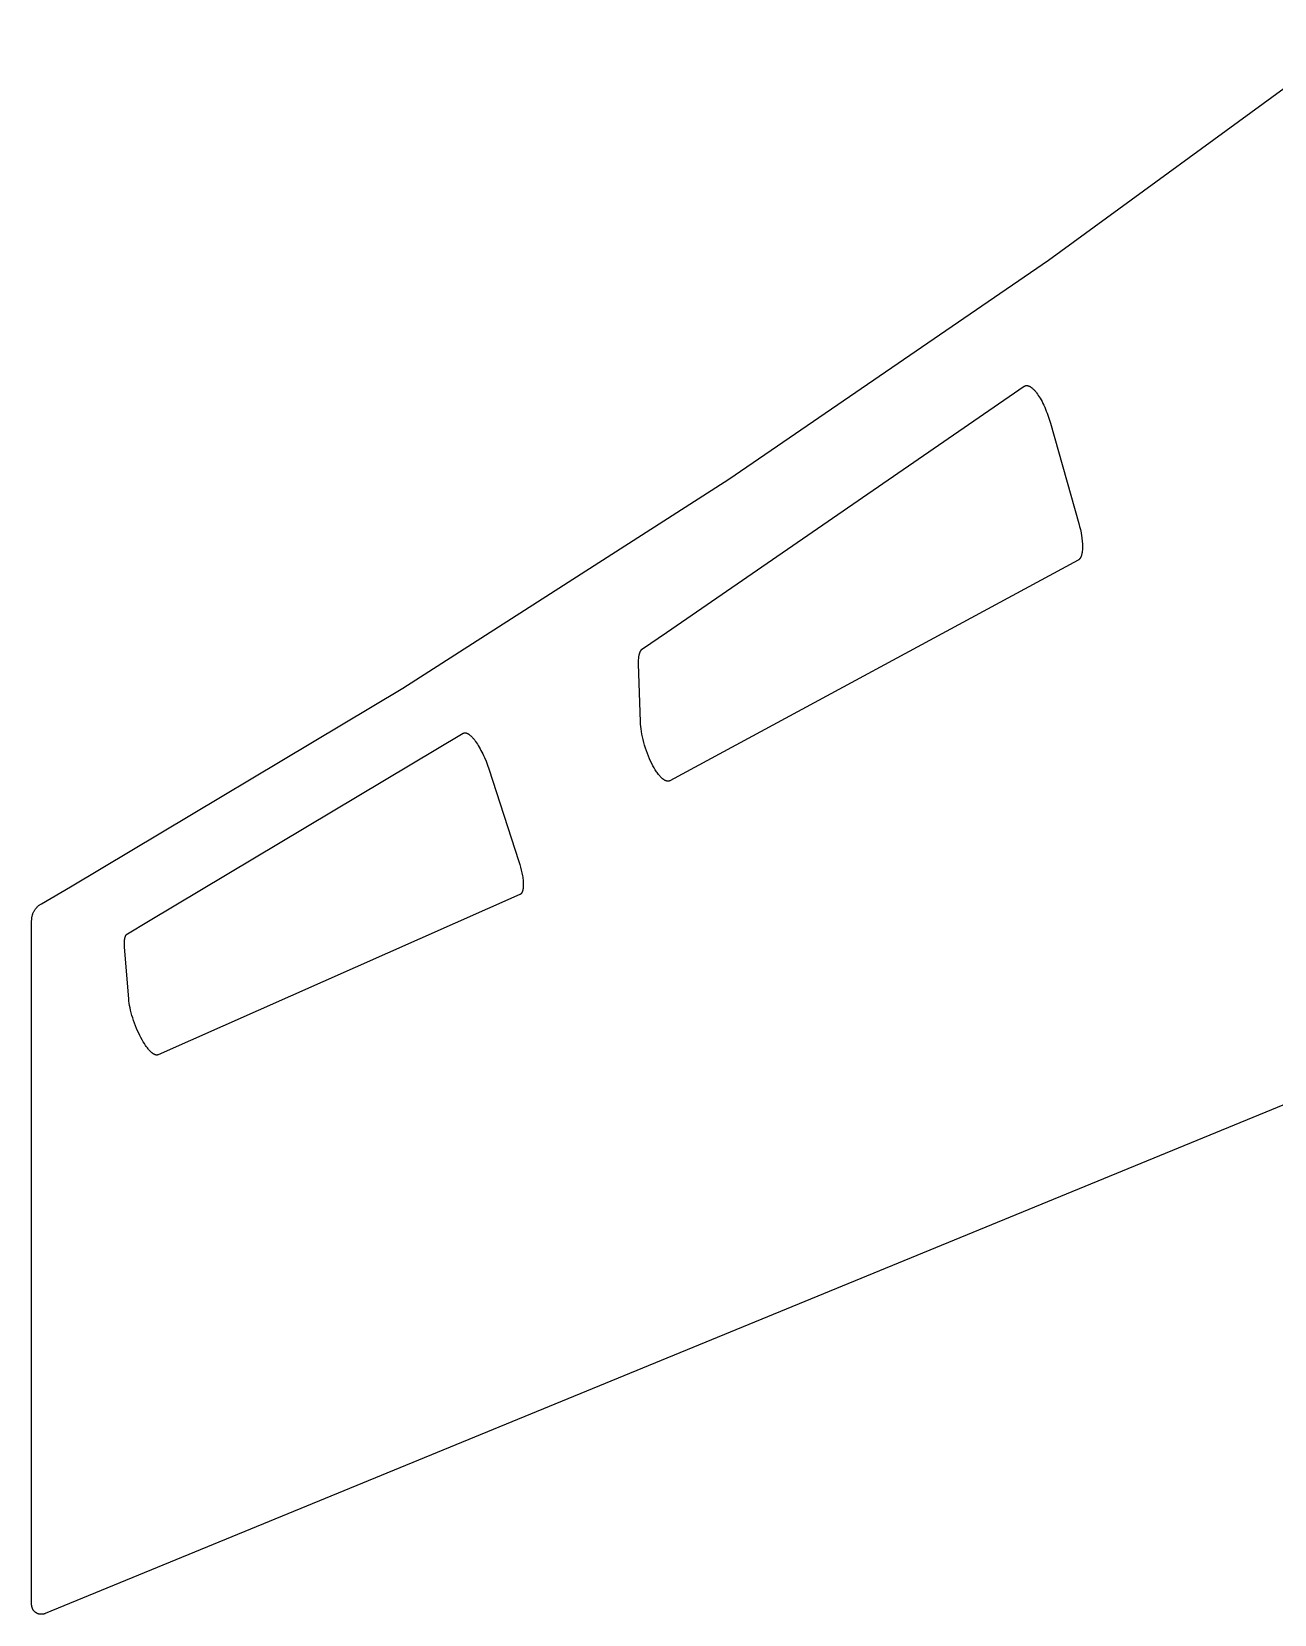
# Model space of a CAD drawing. Extents: x -3038 to -58, y -1919 to -667.
# Drawn here: x -1458.4 to -1073.4, y -1899.9 to -1409.3 of the extents above; entities that cross this region are included whole.
import ezdxf

# ---------------------------------------------------------------- set-up
doc = ezdxf.new("R2010")
doc.units = 0
doc.layers.add('DEFAULT', color=7, linetype='CONTINUOUS')

msp = doc.modelspace()

# ---------------------------------------------------------------- linework, layer by layer
at = {"layer": 'DEFAULT'}
for p, q in [((-1143.37, -1480.21), (-1046.51, -1409.34)), ((-1242.37, -1548.05), (-1143.37, -1480.21)), ((-1261.76, -1595.53), (-1150.89, -1519.24)), ((-1150.89, -1519.24), (-1150.87, -1519.22)), ((-1150.87, -1519.22), (-1150.85, -1519.21)), ((-1150.85, -1519.21), (-1150.82, -1519.19)), ((-1150.82, -1519.19), (-1150.8, -1519.18)), ((-1150.8, -1519.18), (-1150.78, -1519.17)), ((-1150.78, -1519.17), (-1150.75, -1519.16)), ((-1150.75, -1519.16), (-1150.73, -1519.14)), ((-1150.73, -1519.14), (-1150.71, -1519.13)), ((-1150.71, -1519.13), (-1150.68, -1519.12)), ((-1150.68, -1519.12), (-1150.66, -1519.11)), ((-1150.66, -1519.11), (-1150.63, -1519.1)), ((-1150.63, -1519.1), (-1150.61, -1519.09)), ((-1150.61, -1519.09), (-1150.58, -1519.08)), ((-1150.58, -1519.08), (-1150.56, -1519.07)), ((-1150.56, -1519.07), (-1150.53, -1519.06)), ((-1150.53, -1519.06), (-1150.51, -1519.06)), ((-1150.51, -1519.06), (-1150.48, -1519.05)), ((-1150.48, -1519.05), (-1150.46, -1519.04)), ((-1150.46, -1519.04), (-1150.43, -1519.04)), ((-1150.43, -1519.04), (-1150.4, -1519.03)), ((-1150.4, -1519.03), (-1150.38, -1519.03)), ((-1150.38, -1519.03), (-1150.35, -1519.02)), ((-1150.35, -1519.02), (-1150.32, -1519.02)), ((-1150.32, -1519.02), (-1150.3, -1519.02)), ((-1150.3, -1519.02), (-1150.27, -1519.01)), ((-1150.27, -1519.01), (-1150.24, -1519.01)), ((-1150.24, -1519.01), (-1150.21, -1519.01)), ((-1150.21, -1519.01), (-1150.18, -1519.01)), ((-1150.18, -1519.01), (-1150.16, -1519.01)), ((-1150.16, -1519.01), (-1150.13, -1519.01)), ((-1150.13, -1519.01), (-1150.1, -1519.01)), ((-1150.1, -1519.01), (-1150.07, -1519.01)), ((-1150.07, -1519.01), (-1150.04, -1519.01)), ((-1150.04, -1519.01), (-1150.01, -1519.02)), ((-1150.01, -1519.02), (-1149.98, -1519.02)), ((-1149.98, -1519.02), (-1149.95, -1519.02)), ((-1149.95, -1519.02), (-1149.93, -1519.03)), ((-1149.93, -1519.03), (-1149.9, -1519.03)), ((-1149.9, -1519.03), (-1149.84, -1519.04)), ((-1149.84, -1519.04), (-1149.78, -1519.06)), ((-1149.78, -1519.06), (-1149.71, -1519.07)), ((-1149.71, -1519.07), (-1149.65, -1519.09)), ((-1149.65, -1519.09), (-1149.59, -1519.11)), ((-1149.59, -1519.11), (-1149.53, -1519.13)), ((-1149.53, -1519.13), (-1149.46, -1519.16)), ((-1149.46, -1519.16), (-1149.4, -1519.19)), ((-1149.4, -1519.19), (-1149.33, -1519.22)), ((-1149.33, -1519.22), (-1149.27, -1519.25)), ((-1149.27, -1519.25), (-1149.2, -1519.28)), ((-1149.2, -1519.28), (-1149.14, -1519.32)), ((-1149.14, -1519.32), (-1149.07, -1519.36)), ((-1149.07, -1519.36), (-1149, -1519.4)), ((-1149, -1519.4), (-1148.94, -1519.44)), ((-1148.94, -1519.44), (-1148.87, -1519.49)), ((-1148.87, -1519.49), (-1148.8, -1519.53)), ((-1148.8, -1519.53), (-1148.73, -1519.58)), ((-1148.73, -1519.58), (-1148.66, -1519.63)), ((-1148.66, -1519.63), (-1148.52, -1519.74)), ((-1148.52, -1519.74), (-1148.38, -1519.86)), ((-1148.38, -1519.86), (-1148.24, -1519.99)), ((-1148.24, -1519.99), (-1148.1, -1520.12)), ((-1148.1, -1520.12), (-1147.96, -1520.27)), ((-1147.96, -1520.27), (-1147.81, -1520.42)), ((-1147.81, -1520.42), (-1147.67, -1520.57)), ((-1147.67, -1520.57), (-1147.53, -1520.74)), ((-1147.53, -1520.74), (-1147.39, -1520.91)), ((-1147.39, -1520.91), (-1147.24, -1521.09)), ((-1147.24, -1521.09), (-1147.1, -1521.27)), ((-1147.1, -1521.27), (-1146.82, -1521.66)), ((-1146.82, -1521.66), (-1146.54, -1522.07)), ((-1146.54, -1522.07), (-1146.25, -1522.51)), ((-1146.25, -1522.51), (-1145.97, -1522.98)), ((-1145.97, -1522.98), (-1145.68, -1523.47)), ((-1145.68, -1523.47), (-1145.4, -1524)), ((-1145.4, -1524), (-1145.12, -1524.54)), ((-1145.12, -1524.54), (-1144.84, -1525.11)), ((-1144.84, -1525.11), (-1144.57, -1525.69)), ((-1144.57, -1525.69), (-1144.31, -1526.29)), ((-1144.31, -1526.29), (-1144.06, -1526.91)), ((-1144.06, -1526.91), (-1143.81, -1527.53)), ((-1143.81, -1527.53), (-1143.58, -1528.16)), ((-1143.58, -1528.16), (-1143.36, -1528.79)), ((-1143.36, -1528.79), (-1143.15, -1529.42)), ((-1143.15, -1529.42), (-1142.95, -1530.06)), ((-1142.95, -1530.06), (-1142.77, -1530.68)), ((-1142.77, -1530.68), (-1134, -1561.74)), ((-1343.41, -1612.81), (-1242.37, -1548.05)), ((-1134, -1561.74), (-1133.75, -1562.69)), ((-1133.75, -1562.69), (-1133.52, -1563.66)), ((-1133.52, -1563.66), (-1133.31, -1564.63)), ((-1133.31, -1564.63), (-1133.14, -1565.6)), ((-1133.14, -1565.6), (-1133.07, -1566.08)), ((-1133.07, -1566.08), (-1133.01, -1566.56)), ((-1133.01, -1566.56), (-1132.96, -1567.03)), ((-1132.96, -1567.03), (-1132.92, -1567.49)), ((-1132.92, -1567.49), (-1132.88, -1567.94)), ((-1132.86, -1569.61), (-1132.89, -1569.98)), ((-1132.88, -1567.94), (-1132.86, -1568.38)), ((-1132.86, -1568.38), (-1132.85, -1568.8)), ((-1132.85, -1569.21), (-1132.86, -1569.61)), ((-1132.85, -1568.8), (-1132.85, -1569.21)), ((-1134.17, -1573.12), (-1260.66, -1641.5)), ((-1134.14, -1573.11), (-1134.17, -1573.12)), ((-1134.1, -1573.08), (-1134.14, -1573.11)), ((-1134.07, -1573.06), (-1134.1, -1573.08)), ((-1134.03, -1573.04), (-1134.07, -1573.06)), ((-1134, -1573.01), (-1134.03, -1573.04)), ((-1133.97, -1572.99), (-1134, -1573.01)), ((-1133.93, -1572.96), (-1133.97, -1572.99)), ((-1133.9, -1572.93), (-1133.93, -1572.96)), ((-1133.87, -1572.9), (-1133.9, -1572.93)), ((-1133.84, -1572.87), (-1133.87, -1572.9)), ((-1133.8, -1572.84), (-1133.84, -1572.87)), ((-1133.77, -1572.81), (-1133.8, -1572.84)), ((-1133.74, -1572.77), (-1133.77, -1572.81)), ((-1133.71, -1572.73), (-1133.74, -1572.77)), ((-1133.68, -1572.7), (-1133.71, -1572.73)), ((-1133.65, -1572.66), (-1133.68, -1572.7)), ((-1133.62, -1572.62), (-1133.65, -1572.66)), ((-1133.59, -1572.58), (-1133.62, -1572.62)), ((-1133.56, -1572.53), (-1133.59, -1572.58)), ((-1133.54, -1572.49), (-1133.56, -1572.53)), ((-1133.51, -1572.44), (-1133.54, -1572.49)), ((-1133.48, -1572.39), (-1133.51, -1572.44)), ((-1133.46, -1572.35), (-1133.48, -1572.39)), ((-1133.43, -1572.3), (-1133.46, -1572.35)), ((-1133.4, -1572.24), (-1133.43, -1572.3)), ((-1133.38, -1572.19), (-1133.4, -1572.24)), ((-1133.33, -1572.08), (-1133.38, -1572.19)), ((-1133.28, -1571.97), (-1133.33, -1572.08)), ((-1133.24, -1571.85), (-1133.28, -1571.97)), ((-1133.19, -1571.72), (-1133.24, -1571.85)), ((-1133.15, -1571.59), (-1133.19, -1571.72)), ((-1133.12, -1571.45), (-1133.15, -1571.59)), ((-1133.08, -1571.31), (-1133.12, -1571.45)), ((-1133.05, -1571.16), (-1133.08, -1571.31)), ((-1133.02, -1571.01), (-1133.05, -1571.16)), ((-1132.99, -1570.85), (-1133.02, -1571.01)), ((-1132.96, -1570.69), (-1132.99, -1570.85)), ((-1132.94, -1570.52), (-1132.96, -1570.69)), ((-1132.92, -1570.35), (-1132.94, -1570.52)), ((-1132.89, -1569.98), (-1132.92, -1570.35)), ((-1269.19, -1600.64), (-1261.76, -1595.53)), ((-1270.38, -1604.39), (-1270.37, -1603.99)), ((-1270.37, -1603.99), (-1270.34, -1603.61)), ((-1270.34, -1603.61), (-1270.33, -1603.42)), ((-1270.33, -1603.42), (-1270.31, -1603.24)), ((-1270.31, -1603.24), (-1270.28, -1603.07)), ((-1270.28, -1603.07), (-1270.26, -1602.9)), ((-1270.26, -1602.9), (-1270.23, -1602.73)), ((-1270.23, -1602.73), (-1270.2, -1602.57)), ((-1270.2, -1602.57), (-1270.16, -1602.41)), ((-1270.16, -1602.41), (-1270.13, -1602.26)), ((-1270.13, -1602.26), (-1270.09, -1602.11)), ((-1270.09, -1602.11), (-1270.04, -1601.97)), ((-1270.04, -1601.97), (-1270, -1601.84)), ((-1270, -1601.84), (-1269.95, -1601.71)), ((-1269.95, -1601.71), (-1269.92, -1601.65)), ((-1269.92, -1601.65), (-1269.9, -1601.59)), ((-1269.9, -1601.59), (-1269.87, -1601.53)), ((-1269.87, -1601.53), (-1269.85, -1601.47)), ((-1269.85, -1601.47), (-1269.82, -1601.41)), ((-1269.82, -1601.41), (-1269.79, -1601.36)), ((-1269.79, -1601.36), (-1269.76, -1601.31)), ((-1269.76, -1601.31), (-1269.73, -1601.25)), ((-1269.73, -1601.25), (-1269.7, -1601.2)), ((-1269.7, -1601.2), (-1269.67, -1601.16)), ((-1269.67, -1601.16), (-1269.64, -1601.11)), ((-1269.64, -1601.11), (-1269.61, -1601.06)), ((-1269.61, -1601.06), (-1269.58, -1601.02)), ((-1269.58, -1601.02), (-1269.54, -1600.98)), ((-1269.54, -1600.98), (-1269.51, -1600.94)), ((-1269.51, -1600.94), (-1269.48, -1600.9)), ((-1269.48, -1600.9), (-1269.44, -1600.86)), ((-1269.44, -1600.86), (-1269.41, -1600.82)), ((-1269.41, -1600.82), (-1269.37, -1600.79)), ((-1269.37, -1600.79), (-1269.34, -1600.75)), ((-1269.34, -1600.75), (-1269.3, -1600.72)), ((-1269.3, -1600.72), (-1269.26, -1600.69)), ((-1269.26, -1600.69), (-1269.23, -1600.66)), ((-1269.23, -1600.66), (-1269.19, -1600.64)), ((-1270.39, -1604.8), (-1270.38, -1604.39)), ((-1270.38, -1605.23), (-1270.39, -1604.8)), ((-1269.81, -1623.26), (-1270.38, -1605.23)), ((-1446.41, -1674.41), (-1343.41, -1612.81)), ((-1269.79, -1623.6), (-1269.81, -1623.26)), ((-1269.77, -1623.94), (-1269.79, -1623.6)), ((-1422.22, -1685.03), (-1324.69, -1626.78)), ((-1324.69, -1626.78), (-1324.67, -1626.77)), ((-1324.67, -1626.77), (-1324.65, -1626.76)), ((-1324.65, -1626.76), (-1324.63, -1626.75)), ((-1324.63, -1626.75), (-1324.61, -1626.74)), ((-1324.61, -1626.74), (-1324.59, -1626.73)), ((-1324.59, -1626.73), (-1324.57, -1626.72)), ((-1324.57, -1626.72), (-1324.55, -1626.71)), ((-1324.55, -1626.71), (-1324.53, -1626.7)), ((-1324.53, -1626.7), (-1324.51, -1626.7)), ((-1324.51, -1626.7), (-1324.48, -1626.69)), ((-1324.48, -1626.69), (-1324.46, -1626.68)), ((-1324.46, -1626.68), (-1324.44, -1626.68)), ((-1324.44, -1626.68), (-1324.42, -1626.67)), ((-1324.42, -1626.67), (-1324.4, -1626.67)), ((-1324.4, -1626.67), (-1324.37, -1626.66)), ((-1324.37, -1626.66), (-1324.35, -1626.66)), ((-1324.35, -1626.66), (-1324.33, -1626.65)), ((-1324.33, -1626.65), (-1324.3, -1626.65)), ((-1324.3, -1626.65), (-1324.28, -1626.65)), ((-1324.28, -1626.65), (-1324.26, -1626.64)), ((-1324.26, -1626.64), (-1324.23, -1626.64)), ((-1324.23, -1626.64), (-1324.21, -1626.64)), ((-1324.21, -1626.64), (-1324.18, -1626.64)), ((-1324.18, -1626.64), (-1324.16, -1626.64)), ((-1324.16, -1626.64), (-1324.13, -1626.64)), ((-1324.13, -1626.64), (-1324.11, -1626.64)), ((-1324.11, -1626.64), (-1324.08, -1626.64)), ((-1324.08, -1626.64), (-1324.06, -1626.64)), ((-1324.06, -1626.64), (-1324.03, -1626.65)), ((-1324.03, -1626.65), (-1324.01, -1626.65)), ((-1324.01, -1626.65), (-1323.98, -1626.65)), ((-1323.98, -1626.65), (-1323.96, -1626.66)), ((-1323.96, -1626.66), (-1323.93, -1626.66)), ((-1323.93, -1626.66), (-1323.9, -1626.67)), ((-1323.9, -1626.67), (-1323.85, -1626.68)), ((-1323.85, -1626.68), (-1323.79, -1626.69)), ((-1323.79, -1626.69), (-1323.74, -1626.71)), ((-1323.74, -1626.71), (-1323.68, -1626.72)), ((-1323.68, -1626.72), (-1323.63, -1626.74)), ((-1323.63, -1626.74), (-1323.57, -1626.77)), ((-1323.57, -1626.77), (-1323.51, -1626.79)), ((-1323.51, -1626.79), (-1323.45, -1626.82)), ((-1323.45, -1626.82), (-1323.39, -1626.84)), ((-1323.39, -1626.84), (-1323.34, -1626.88)), ((-1323.34, -1626.88), (-1323.28, -1626.91)), ((-1323.28, -1626.91), (-1323.21, -1626.94)), ((-1323.21, -1626.94), (-1323.15, -1626.98)), ((-1323.15, -1626.98), (-1323.09, -1627.02)), ((-1323.09, -1627.02), (-1323.03, -1627.06)), ((-1323.03, -1627.06), (-1322.97, -1627.1)), ((-1322.97, -1627.1), (-1322.9, -1627.15)), ((-1322.9, -1627.15), (-1322.77, -1627.24)), ((-1322.77, -1627.24), (-1322.65, -1627.35)), ((-1322.65, -1627.35), (-1322.51, -1627.46)), ((-1322.51, -1627.46), (-1322.38, -1627.58)), ((-1322.38, -1627.58), (-1322.25, -1627.7)), ((-1322.25, -1627.7), (-1322.11, -1627.84)), ((-1322.11, -1627.84), (-1321.98, -1627.98)), ((-1321.98, -1627.98), (-1321.84, -1628.13)), ((-1321.84, -1628.13), (-1321.7, -1628.28)), ((-1321.7, -1628.28), (-1321.57, -1628.44)), ((-1321.57, -1628.44), (-1321.43, -1628.61)), ((-1269.71, -1624.66), (-1269.77, -1623.94)), ((-1269.62, -1625.42), (-1269.71, -1624.66)), ((-1269.5, -1626.22), (-1269.62, -1625.42)), ((-1269.36, -1627.04), (-1269.5, -1626.22)), ((-1269.19, -1627.9), (-1269.36, -1627.04)), ((-1268.98, -1628.76), (-1269.19, -1627.9)), ((-1321.43, -1628.61), (-1321.15, -1628.96)), ((-1321.15, -1628.96), (-1320.88, -1629.33)), ((-1320.88, -1629.33), (-1320.6, -1629.73)), ((-1320.6, -1629.73), (-1320.33, -1630.15)), ((-1320.33, -1630.15), (-1320.05, -1630.6)), ((-1320.05, -1630.6), (-1319.77, -1631.07)), ((-1319.77, -1631.07), (-1319.48, -1631.57)), ((-1319.48, -1631.57), (-1319.21, -1632.08)), ((-1319.21, -1632.08), (-1318.93, -1632.62)), ((-1318.93, -1632.62), (-1318.66, -1633.17)), ((-1318.66, -1633.17), (-1318.4, -1633.73)), ((-1268.76, -1629.64), (-1268.98, -1628.76)), ((-1268.51, -1630.52), (-1268.76, -1629.64)), ((-1268.23, -1631.4), (-1268.51, -1630.52)), ((-1267.94, -1632.26), (-1268.23, -1631.4)), ((-1267.63, -1633.1), (-1267.94, -1632.26)), ((-1267.31, -1633.92), (-1267.63, -1633.1)), ((-1318.4, -1633.73), (-1318.14, -1634.31)), ((-1318.14, -1634.31), (-1317.65, -1635.48)), ((-1317.65, -1635.48), (-1317.2, -1636.65)), ((-1317.2, -1636.65), (-1316.8, -1637.82)), ((-1316.8, -1637.82), (-1307.47, -1666.54)), ((-1266.98, -1634.7), (-1267.31, -1633.92)), ((-1266.64, -1635.45), (-1266.98, -1634.7)), ((-1266.3, -1636.16), (-1266.64, -1635.45)), ((-1265.95, -1636.84), (-1266.3, -1636.16)), ((-1265.58, -1637.49), (-1265.95, -1636.84)), ((-1265.21, -1638.12), (-1265.58, -1637.49)), ((-1265.01, -1638.42), (-1265.21, -1638.12)), ((-1264.82, -1638.71), (-1265.01, -1638.42)), ((-1264.63, -1638.99), (-1264.82, -1638.71)), ((-1264.43, -1639.26), (-1264.63, -1638.99)), ((-1264.23, -1639.52), (-1264.43, -1639.26)), ((-1264.04, -1639.77), (-1264.23, -1639.52)), ((-1263.84, -1640), (-1264.04, -1639.77)), ((-1263.65, -1640.22), (-1263.84, -1640)), ((-1263.45, -1640.42), (-1263.65, -1640.22)), ((-1263.35, -1640.52), (-1263.45, -1640.42)), ((-1263.26, -1640.61), (-1263.35, -1640.52)), ((-1263.16, -1640.7), (-1263.26, -1640.61)), ((-1263.07, -1640.79), (-1263.16, -1640.7)), ((-1262.97, -1640.87), (-1263.07, -1640.79)), ((-1262.88, -1640.95), (-1262.97, -1640.87)), ((-1262.78, -1641.02), (-1262.88, -1640.95)), ((-1262.69, -1641.09), (-1262.78, -1641.02)), ((-1262.6, -1641.16), (-1262.69, -1641.09)), ((-1262.51, -1641.22), (-1262.6, -1641.16)), ((-1262.42, -1641.27), (-1262.51, -1641.22)), ((-1262.33, -1641.33), (-1262.42, -1641.27)), ((-1262.24, -1641.38), (-1262.33, -1641.33)), ((-1262.15, -1641.42), (-1262.24, -1641.38)), ((-1262.07, -1641.46), (-1262.15, -1641.42)), ((-1262.02, -1641.48), (-1262.07, -1641.46)), ((-1261.98, -1641.5), (-1262.02, -1641.48)), ((-1261.94, -1641.52), (-1261.98, -1641.5)), ((-1261.9, -1641.53), (-1261.94, -1641.52)), ((-1261.85, -1641.55), (-1261.9, -1641.53)), ((-1261.81, -1641.56), (-1261.85, -1641.55)), ((-1261.77, -1641.58), (-1261.81, -1641.56)), ((-1261.73, -1641.59), (-1261.77, -1641.58)), ((-1261.69, -1641.6), (-1261.73, -1641.59)), ((-1261.65, -1641.61), (-1261.69, -1641.6)), ((-1261.61, -1641.62), (-1261.65, -1641.61)), ((-1261.57, -1641.63), (-1261.61, -1641.62)), ((-1261.53, -1641.63), (-1261.57, -1641.63)), ((-1261.49, -1641.64), (-1261.53, -1641.63)), ((-1261.45, -1641.64), (-1261.49, -1641.64)), ((-1261.42, -1641.65), (-1261.45, -1641.64)), ((-1261.38, -1641.65), (-1261.42, -1641.65)), ((-1261.34, -1641.65), (-1261.38, -1641.65)), ((-1261.3, -1641.65), (-1261.34, -1641.65)), ((-1261.27, -1641.65), (-1261.3, -1641.65)), ((-1261.23, -1641.65), (-1261.27, -1641.65)), ((-1261.19, -1641.65), (-1261.23, -1641.65)), ((-1261.16, -1641.65), (-1261.19, -1641.65)), ((-1261.12, -1641.65), (-1261.16, -1641.65)), ((-1261.09, -1641.64), (-1261.12, -1641.65)), ((-1261.05, -1641.64), (-1261.09, -1641.64)), ((-1261.02, -1641.63), (-1261.05, -1641.64)), ((-1260.98, -1641.62), (-1261.02, -1641.63)), ((-1260.95, -1641.61), (-1260.98, -1641.62)), ((-1260.92, -1641.6), (-1260.95, -1641.61)), ((-1260.88, -1641.59), (-1260.92, -1641.6)), ((-1260.85, -1641.58), (-1260.88, -1641.59)), ((-1260.82, -1641.57), (-1260.85, -1641.58)), ((-1260.79, -1641.56), (-1260.82, -1641.57)), ((-1260.76, -1641.55), (-1260.79, -1641.56)), ((-1260.72, -1641.53), (-1260.76, -1641.55)), ((-1260.69, -1641.52), (-1260.72, -1641.53)), ((-1260.66, -1641.5), (-1260.69, -1641.52)), ((-1307.47, -1666.54), (-1307.2, -1667.42)), ((-1307.2, -1667.42), (-1306.94, -1668.31)), ((-896.51, -1670.43), (-1454.27, -1899.64)), ((-1306.94, -1668.31), (-1306.72, -1669.2)), ((-1306.72, -1669.2), (-1306.52, -1670.09)), ((-1306.52, -1670.09), (-1306.35, -1670.96)), ((-1306.35, -1670.96), (-1306.29, -1671.39)), ((-1306.29, -1671.39), (-1306.23, -1671.8)), ((-1306.23, -1671.8), (-1306.18, -1672.21)), ((-1306.18, -1672.21), (-1306.14, -1672.61)), ((-1306.14, -1672.61), (-1306.11, -1672.99)), ((-1455.41, -1679.61), (-1446.41, -1674.41)), ((-1307.12, -1676.75), (-1419.21, -1726.44)), ((-1307.09, -1676.74), (-1307.12, -1676.75)), ((-1307.06, -1676.72), (-1307.09, -1676.74)), ((-1307.03, -1676.71), (-1307.06, -1676.72)), ((-1307, -1676.69), (-1307.03, -1676.71)), ((-1306.97, -1676.67), (-1307, -1676.69)), ((-1306.94, -1676.65), (-1306.97, -1676.67)), ((-1306.91, -1676.63), (-1306.94, -1676.65)), ((-1306.89, -1676.61), (-1306.91, -1676.63)), ((-1306.86, -1676.58), (-1306.89, -1676.61)), ((-1306.83, -1676.56), (-1306.86, -1676.58)), ((-1306.8, -1676.53), (-1306.83, -1676.56)), ((-1306.78, -1676.5), (-1306.8, -1676.53)), ((-1306.75, -1676.48), (-1306.78, -1676.5)), ((-1306.72, -1676.45), (-1306.75, -1676.48)), ((-1306.7, -1676.41), (-1306.72, -1676.45)), ((-1306.67, -1676.38), (-1306.7, -1676.41)), ((-1306.65, -1676.35), (-1306.67, -1676.38)), ((-1306.62, -1676.31), (-1306.65, -1676.35)), ((-1306.6, -1676.28), (-1306.62, -1676.31)), ((-1306.57, -1676.24), (-1306.6, -1676.28)), ((-1306.55, -1676.2), (-1306.57, -1676.24)), ((-1306.53, -1676.16), (-1306.55, -1676.2)), ((-1306.51, -1676.12), (-1306.53, -1676.16)), ((-1306.49, -1676.08), (-1306.51, -1676.12)), ((-1306.46, -1676.03), (-1306.49, -1676.08)), ((-1306.44, -1675.99), (-1306.46, -1676.03)), ((-1306.42, -1675.94), (-1306.44, -1675.99)), ((-1306.4, -1675.89), (-1306.42, -1675.94)), ((-1306.38, -1675.85), (-1306.4, -1675.89)), ((-1306.37, -1675.8), (-1306.38, -1675.85)), ((-1306.33, -1675.69), (-1306.37, -1675.8)), ((-1306.3, -1675.58), (-1306.33, -1675.69)), ((-1306.27, -1675.47), (-1306.3, -1675.58)), ((-1306.24, -1675.35), (-1306.27, -1675.47)), ((-1306.21, -1675.22), (-1306.24, -1675.35)), ((-1306.19, -1675.09), (-1306.21, -1675.22)), ((-1306.17, -1674.96), (-1306.19, -1675.09)), ((-1306.15, -1674.82), (-1306.17, -1674.96)), ((-1306.13, -1674.67), (-1306.15, -1674.82)), ((-1306.12, -1674.53), (-1306.13, -1674.67)), ((-1306.11, -1674.37), (-1306.12, -1674.53)), ((-1306.11, -1672.99), (-1306.1, -1673.36)), ((-1306.1, -1674.21), (-1306.11, -1674.37)), ((-1306.1, -1673.36), (-1306.09, -1673.71)), ((-1306.09, -1674.05), (-1306.1, -1674.21)), ((-1306.09, -1673.71), (-1306.09, -1674.05)), ((-1458, -1682.63), (-1457.92, -1682.44)), ((-1457.92, -1682.44), (-1457.84, -1682.25)), ((-1457.84, -1682.25), (-1457.75, -1682.07)), ((-1457.75, -1682.07), (-1457.65, -1681.89)), ((-1457.65, -1681.89), (-1457.55, -1681.72)), ((-1457.55, -1681.72), (-1457.44, -1681.55)), ((-1457.44, -1681.55), (-1457.33, -1681.38)), ((-1457.33, -1681.38), (-1457.21, -1681.21)), ((-1457.21, -1681.21), (-1457.09, -1681.05)), ((-1457.09, -1681.05), (-1456.96, -1680.9)), ((-1456.96, -1680.9), (-1456.82, -1680.75)), ((-1456.82, -1680.75), (-1456.69, -1680.6)), ((-1456.69, -1680.6), (-1456.54, -1680.46)), ((-1456.54, -1680.46), (-1456.39, -1680.32)), ((-1456.39, -1680.32), (-1456.24, -1680.19)), ((-1456.24, -1680.19), (-1456.08, -1680.06)), ((-1456.08, -1680.06), (-1455.92, -1679.94)), ((-1455.92, -1679.94), (-1455.75, -1679.82)), ((-1455.75, -1679.82), (-1455.58, -1679.71)), ((-1455.58, -1679.71), (-1455.41, -1679.61)), ((-1458.41, -1684.81), (-1458.4, -1684.6)), ((-1458.41, -1896.86), (-1458.41, -1684.81)), ((-1458.4, -1684.6), (-1458.39, -1684.4)), ((-1458.39, -1684.4), (-1458.38, -1684.2)), ((-1458.38, -1684.2), (-1458.35, -1684)), ((-1458.35, -1684), (-1458.32, -1683.8)), ((-1458.32, -1683.8), (-1458.28, -1683.6)), ((-1458.28, -1683.6), (-1458.24, -1683.4)), ((-1458.24, -1683.4), (-1458.19, -1683.2)), ((-1458.19, -1683.2), (-1458.13, -1683.01)), ((-1458.13, -1683.01), (-1458.07, -1682.82)), ((-1458.07, -1682.82), (-1458, -1682.63)), ((-1428.75, -1688.93), (-1422.22, -1685.03)), ((-1429.68, -1691.84), (-1429.67, -1691.5)), ((-1429.67, -1692.19), (-1429.68, -1691.84)), ((-1429.67, -1691.33), (-1429.66, -1691.17)), ((-1429.67, -1691.5), (-1429.67, -1691.33)), ((-1429.66, -1692.56), (-1429.67, -1692.19)), ((-1429.66, -1691.17), (-1429.64, -1691.01)), ((-1429.64, -1691.01), (-1429.63, -1690.86)), ((-1429.63, -1690.86), (-1429.61, -1690.71)), ((-1429.61, -1690.71), (-1429.59, -1690.57)), ((-1429.59, -1690.57), (-1429.56, -1690.43)), ((-1429.56, -1690.43), (-1429.53, -1690.3)), ((-1429.53, -1690.3), (-1429.5, -1690.18)), ((-1429.5, -1690.18), (-1429.47, -1690.05)), ((-1429.47, -1690.05), (-1429.44, -1689.94)), ((-1429.44, -1689.94), (-1429.42, -1689.88)), ((-1429.42, -1689.88), (-1429.4, -1689.83)), ((-1429.4, -1689.83), (-1429.38, -1689.77)), ((-1429.38, -1689.77), (-1429.36, -1689.72)), ((-1429.36, -1689.72), (-1429.34, -1689.67)), ((-1429.34, -1689.67), (-1429.31, -1689.62)), ((-1429.31, -1689.62), (-1429.29, -1689.57)), ((-1429.29, -1689.57), (-1429.27, -1689.53)), ((-1429.27, -1689.53), (-1429.24, -1689.48)), ((-1429.24, -1689.48), (-1429.22, -1689.44)), ((-1429.22, -1689.44), (-1429.2, -1689.39)), ((-1429.2, -1689.39), (-1429.17, -1689.35)), ((-1429.17, -1689.35), (-1429.14, -1689.31)), ((-1429.14, -1689.31), (-1429.12, -1689.28)), ((-1429.12, -1689.28), (-1429.09, -1689.24)), ((-1429.09, -1689.24), (-1429.06, -1689.2)), ((-1429.06, -1689.2), (-1429.03, -1689.17)), ((-1429.03, -1689.17), (-1429, -1689.14)), ((-1429, -1689.14), (-1428.97, -1689.11)), ((-1428.97, -1689.11), (-1428.94, -1689.08)), ((-1428.94, -1689.08), (-1428.91, -1689.05)), ((-1428.91, -1689.05), (-1428.9, -1689.04)), ((-1428.9, -1689.04), (-1428.88, -1689.02)), ((-1428.88, -1689.02), (-1428.87, -1689.01)), ((-1428.87, -1689.01), (-1428.85, -1689)), ((-1428.85, -1689), (-1428.83, -1688.99)), ((-1428.83, -1688.99), (-1428.82, -1688.98)), ((-1428.82, -1688.98), (-1428.8, -1688.96)), ((-1428.8, -1688.96), (-1428.79, -1688.95)), ((-1428.79, -1688.95), (-1428.77, -1688.94)), ((-1428.77, -1688.94), (-1428.75, -1688.93)), ((-1429.63, -1692.94), (-1429.66, -1692.56)), ((-1428.32, -1709.2), (-1429.63, -1692.94)), ((-1428.3, -1709.5), (-1428.32, -1709.2)), ((-1428.26, -1709.82), (-1428.3, -1709.5)), ((-1428.18, -1710.47), (-1428.26, -1709.82)), ((-1428.06, -1711.16), (-1428.18, -1710.47)), ((-1427.92, -1711.89), (-1428.06, -1711.16)), ((-1427.75, -1712.64), (-1427.92, -1711.89)), ((-1427.56, -1713.42), (-1427.75, -1712.64)), ((-1427.34, -1714.22), (-1427.56, -1713.42)), ((-1427.09, -1715.03), (-1427.34, -1714.22)), ((-1426.83, -1715.85), (-1427.09, -1715.03)), ((-1426.54, -1716.66), (-1426.83, -1715.85)), ((-1426.24, -1717.46), (-1426.54, -1716.66)), ((-1425.92, -1718.25), (-1426.24, -1717.46)), ((-1425.59, -1719.01), (-1425.92, -1718.25)), ((-1425.25, -1719.75), (-1425.59, -1719.01)), ((-1424.91, -1720.45), (-1425.25, -1719.75)), ((-1424.57, -1721.12), (-1424.91, -1720.45)), ((-1424.22, -1721.76), (-1424.57, -1721.12)), ((-1423.86, -1722.38), (-1424.22, -1721.76)), ((-1423.49, -1722.98), (-1423.86, -1722.38)), ((-1423.11, -1723.55), (-1423.49, -1722.98)), ((-1422.93, -1723.82), (-1423.11, -1723.55)), ((-1422.74, -1724.08), (-1422.93, -1723.82)), ((-1422.55, -1724.33), (-1422.74, -1724.08)), ((-1422.36, -1724.57), (-1422.55, -1724.33)), ((-1422.17, -1724.8), (-1422.36, -1724.57)), ((-1421.98, -1725.01), (-1422.17, -1724.8)), ((-1421.79, -1725.21), (-1421.98, -1725.01)), ((-1421.61, -1725.4), (-1421.79, -1725.21)), ((-1421.43, -1725.58), (-1421.61, -1725.4)), ((-1421.34, -1725.66), (-1421.43, -1725.58)), ((-1421.25, -1725.74), (-1421.34, -1725.66)), ((-1421.16, -1725.81), (-1421.25, -1725.74)), ((-1421.07, -1725.88), (-1421.16, -1725.81)), ((-1420.99, -1725.95), (-1421.07, -1725.88)), ((-1420.9, -1726.01), (-1420.99, -1725.95)), ((-1420.82, -1726.07), (-1420.9, -1726.01)), ((-1420.73, -1726.13), (-1420.82, -1726.07)), ((-1420.65, -1726.18), (-1420.73, -1726.13)), ((-1420.57, -1726.23), (-1420.65, -1726.18)), ((-1420.49, -1726.28), (-1420.57, -1726.23)), ((-1420.41, -1726.32), (-1420.49, -1726.28)), ((-1420.33, -1726.36), (-1420.41, -1726.32)), ((-1420.29, -1726.37), (-1420.33, -1726.36)), ((-1420.25, -1726.39), (-1420.29, -1726.37)), ((-1420.22, -1726.4), (-1420.25, -1726.39)), ((-1420.18, -1726.42), (-1420.22, -1726.4)), ((-1420.14, -1726.43), (-1420.18, -1726.42)), ((-1420.1, -1726.45), (-1420.14, -1726.43)), ((-1420.07, -1726.46), (-1420.1, -1726.45)), ((-1420.03, -1726.47), (-1420.07, -1726.46)), ((-1420, -1726.48), (-1420.03, -1726.47)), ((-1419.96, -1726.49), (-1420, -1726.48)), ((-1419.92, -1726.5), (-1419.96, -1726.49)), ((-1419.89, -1726.5), (-1419.92, -1726.5)), ((-1419.85, -1726.51), (-1419.89, -1726.5)), ((-1419.82, -1726.51), (-1419.85, -1726.51)), ((-1419.79, -1726.52), (-1419.82, -1726.51)), ((-1419.75, -1726.52), (-1419.79, -1726.52)), ((-1419.72, -1726.52), (-1419.75, -1726.52)), ((-1419.69, -1726.53), (-1419.72, -1726.52)), ((-1419.65, -1726.53), (-1419.69, -1726.53)), ((-1419.62, -1726.53), (-1419.65, -1726.53)), ((-1419.59, -1726.53), (-1419.62, -1726.53)), ((-1419.56, -1726.53), (-1419.59, -1726.53)), ((-1419.53, -1726.52), (-1419.56, -1726.53)), ((-1419.5, -1726.52), (-1419.53, -1726.52)), ((-1419.47, -1726.51), (-1419.5, -1726.52)), ((-1419.44, -1726.51), (-1419.47, -1726.51)), ((-1419.41, -1726.5), (-1419.44, -1726.51)), ((-1419.38, -1726.5), (-1419.41, -1726.5)), ((-1419.35, -1726.49), (-1419.38, -1726.5)), ((-1419.32, -1726.48), (-1419.35, -1726.49)), ((-1419.29, -1726.47), (-1419.32, -1726.48)), ((-1419.26, -1726.46), (-1419.29, -1726.47)), ((-1419.24, -1726.45), (-1419.26, -1726.46)), ((-1419.21, -1726.44), (-1419.24, -1726.45)), ((-1458.41, -1896.97), (-1458.41, -1896.86)), ((-1458.4, -1897.07), (-1458.41, -1896.97)), ((-1458.39, -1897.17), (-1458.4, -1897.07)), ((-1458.38, -1897.28), (-1458.39, -1897.17)), ((-1458.36, -1897.38), (-1458.38, -1897.28)), ((-1458.34, -1897.48), (-1458.36, -1897.38)), ((-1458.32, -1897.58), (-1458.34, -1897.48)), ((-1458.29, -1897.68), (-1458.32, -1897.58)), ((-1458.26, -1897.78), (-1458.29, -1897.68)), ((-1458.23, -1897.88), (-1458.26, -1897.78)), ((-1458.19, -1897.97), (-1458.23, -1897.88)), ((-1458.15, -1898.07), (-1458.19, -1897.97)), ((-1458.11, -1898.16), (-1458.15, -1898.07)), ((-1458.07, -1898.25), (-1458.11, -1898.16)), ((-1458.02, -1898.34), (-1458.07, -1898.25)), ((-1457.96, -1898.43), (-1458.02, -1898.34)), ((-1457.91, -1898.52), (-1457.96, -1898.43)), ((-1457.85, -1898.61), (-1457.91, -1898.52)), ((-1457.79, -1898.69), (-1457.85, -1898.61)), ((-1457.72, -1898.77), (-1457.79, -1898.69)), ((-1457.66, -1898.85), (-1457.72, -1898.77)), ((-1457.59, -1898.92), (-1457.66, -1898.85)), ((-1457.52, -1899), (-1457.59, -1898.92)), ((-1457.44, -1899.07), (-1457.52, -1899)), ((-1457.36, -1899.14), (-1457.44, -1899.07)), ((-1457.28, -1899.2), (-1457.36, -1899.14)), ((-1457.2, -1899.27), (-1457.28, -1899.2)), ((-1457.12, -1899.33), (-1457.2, -1899.27)), ((-1457.03, -1899.39), (-1457.12, -1899.33)), ((-1456.95, -1899.44), (-1457.03, -1899.39)), ((-1456.86, -1899.49), (-1456.95, -1899.44)), ((-1456.77, -1899.54), (-1456.86, -1899.49)), ((-1456.67, -1899.58), (-1456.77, -1899.54)), ((-1456.58, -1899.63), (-1456.67, -1899.58)), ((-1456.48, -1899.67), (-1456.58, -1899.63)), ((-1456.39, -1899.7), (-1456.48, -1899.67)), ((-1456.29, -1899.73), (-1456.39, -1899.7)), ((-1456.19, -1899.76), (-1456.29, -1899.73)), ((-1456.09, -1899.79), (-1456.19, -1899.76)), ((-1455.99, -1899.81), (-1456.09, -1899.79)), ((-1455.89, -1899.83), (-1455.99, -1899.81)), ((-1455.78, -1899.84), (-1455.89, -1899.83)), ((-1455.68, -1899.85), (-1455.78, -1899.84)), ((-1455.58, -1899.86), (-1455.68, -1899.85)), ((-1455.48, -1899.86), (-1455.58, -1899.86)), ((-1455.37, -1899.86), (-1455.48, -1899.86)), ((-1455.27, -1899.86), (-1455.37, -1899.86)), ((-1455.17, -1899.86), (-1455.27, -1899.86)), ((-1455.06, -1899.85), (-1455.17, -1899.86)), ((-1454.96, -1899.83), (-1455.06, -1899.85)), ((-1454.86, -1899.81), (-1454.96, -1899.83)), ((-1454.76, -1899.79), (-1454.86, -1899.81)), ((-1454.66, -1899.77), (-1454.76, -1899.79)), ((-1454.56, -1899.74), (-1454.66, -1899.77)), ((-1454.46, -1899.71), (-1454.56, -1899.74)), ((-1454.36, -1899.68), (-1454.46, -1899.71)), ((-1454.27, -1899.64), (-1454.36, -1899.68))]:
    msp.add_line(p, q, dxfattribs=at)

doc.saveas('drawing.dxf')
